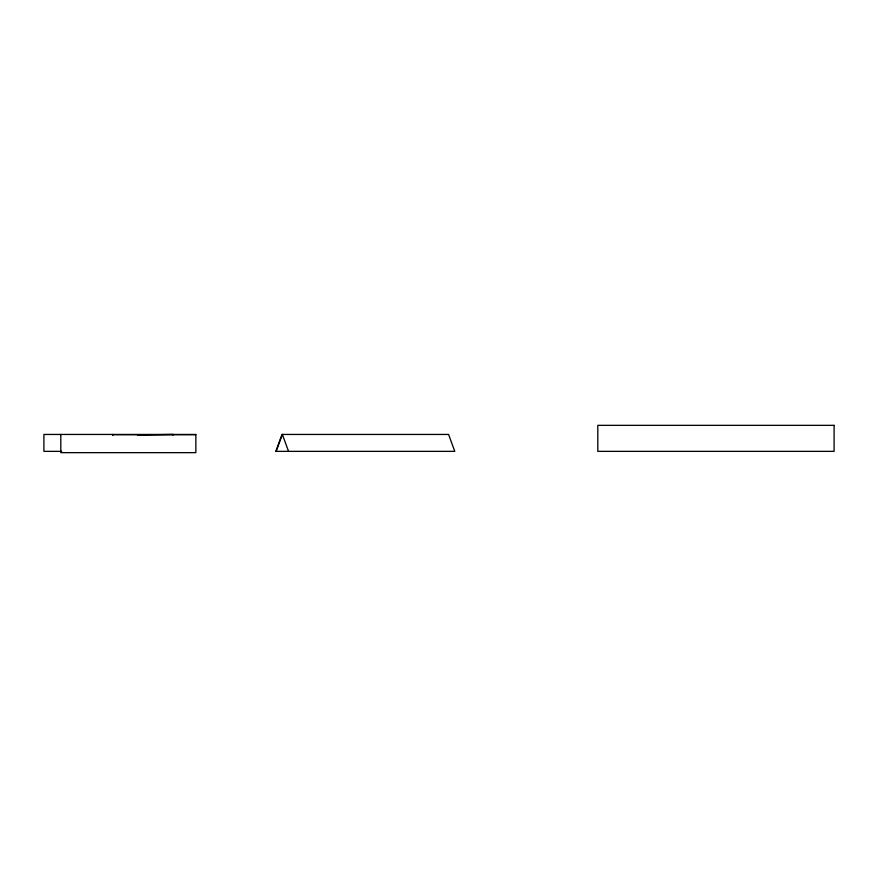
<?xml version="1.0" encoding="UTF-8"?>
<svg xmlns="http://www.w3.org/2000/svg" width="878" height="878" viewBox="0 0 878 878"><rect width="100%" height="100%" fill="white"/><g stroke="black" fill="none" stroke-linecap="round" stroke-linejoin="round"><path stroke-width="1.32" d="M276.164 451.358L282.365 434.445L288.566 451.358M137.407 435.038L173.065 434.423L173.065 435.115M112.823 434.687L195.86 434.687M61.701 451.358L43.9 451.358L43.9 434.445L195.86 434.445L195.86 452.653L60.801 452.653L60.801 434.445M112.823 434.445L112.823 435.367M282.014 434.445L275.813 451.358L454.782 451.358L448.581 434.445L282.014 434.445M834.1 425.347L597.808 425.347L597.808 451.358L834.1 451.358L834.1 425.347"/></g></svg>
